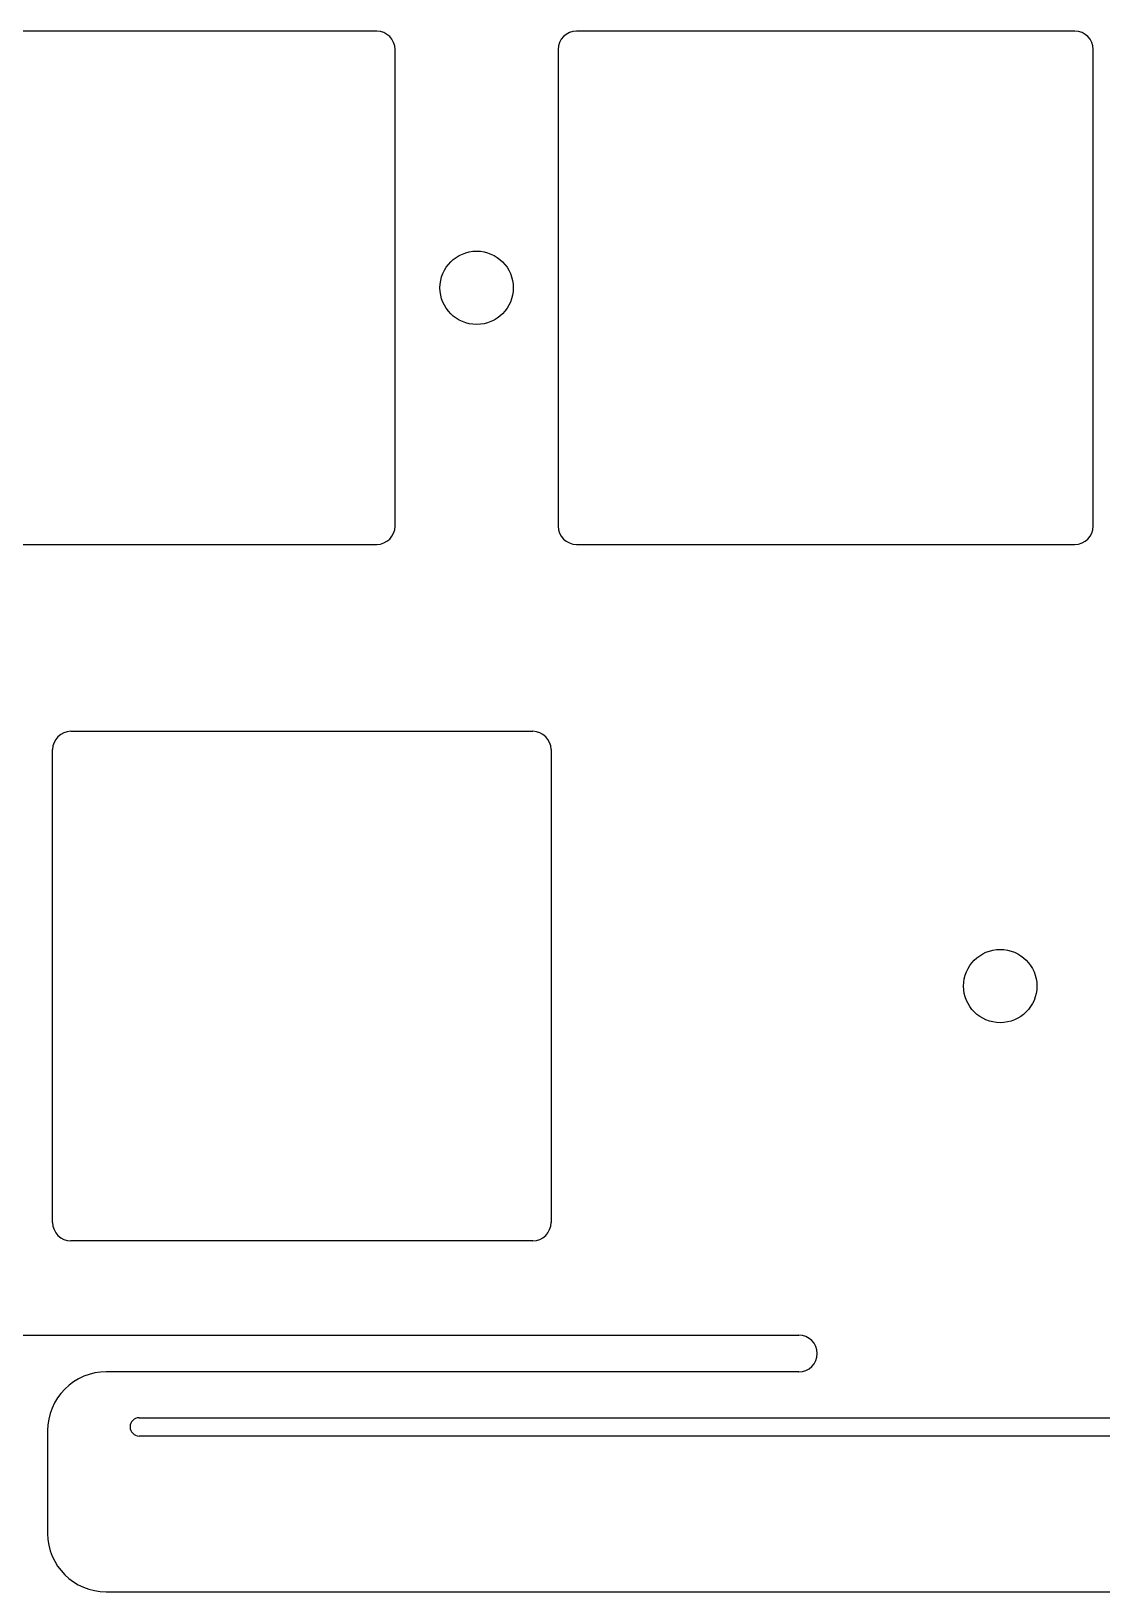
# Model space of a CAD drawing. Header units: millimetres. Extents: x -10 to 276, y -93 to 17.
# Drawn here: x 78.33 to 107.55, y -92.72 to -50.15 of the extents above; entities that cross this region are included whole.
import ezdxf

# ---------------------------------------------------------------- set-up
doc = ezdxf.new("R2010")
doc.units = ezdxf.units.MM
doc.layers.add('BLACK', color=7, linetype='CONTINUOUS')
doc.layers.add('Edge.Cuts', color=53, linetype='CONTINUOUS')

msp = doc.modelspace()

# ---------------------------------------------------------------- linework, layer by layer
at = {"layer": 'BLACK', "linetype": 'Continuous'}
for p, q in [((87.7625, -50.15), (74.1625, -50.15)), ((106.8125, -50.15), (93.2125, -50.15)), ((88.2625, -63.65), (88.2625, -50.65)), ((92.7125, -50.65), (92.7125, -63.65)), ((107.3125, -63.65), (107.3125, -50.65)), ((74.1625, -64.15), (87.7625, -64.15)), ((93.2125, -64.15), (106.8125, -64.15)), ((70.340975, -85.725), (99.2799, -85.725)), ((99.2799, -86.725), (80.379918, -86.725)), ((81.2799, -87.975), (126.2799, -87.975)), ((78.779918, -88.325), (78.779918, -91.132375)), ((126.2799, -88.475), (81.2799, -88.475)), ((80.3799, -92.725), (127.187489, -92.725))]:
    msp.add_line(p, q, dxfattribs=at)
at = {"layer": 'BLACK'}
msp.add_circle((90.4875, -57.15), 1, dxfattribs=at)
for centre, radius, start, end in [((87.7625, -50.65), 0.5, 0, 90), ((93.2125, -50.65), 0.5, 90, 180), ((106.8125, -50.65), 0.5, 0, 90), ((87.7625, -63.65), 0.5, 270, 0), ((93.2125, -63.65), 0.5, 180, 270), ((106.8125, -63.65), 0.5, 270, 0), ((99.2799, -86.225), 0.5, 270, 90), ((80.3799, -88.325), 1.599982, 89.9993554, 180), ((81.2799, -88.225), 0.25, 90, 270), ((80.3799, -91.125), 1.6, 180.2640988, 270)]:
    msp.add_arc(centre, radius, start, end, dxfattribs=at)
at = {"layer": 'Edge.Cuts', "linetype": 'CONTINUOUS'}
for p, q in [((79.4184, -69.25), (92.0184, -69.25)), ((78.9184, -82.65), (78.9184, -69.75)), ((92.5184, -69.75), (92.5184, -82.65)), ((92.0184, -83.15), (79.4184, -83.15))]:
    msp.add_line(p, q, dxfattribs=at)
at = {"layer": 'Edge.Cuts'}
msp.add_circle((104.775, -76.2), 1, dxfattribs=at)
for centre, start, end in [((79.418401, -69.750001), 90.0001146, 179.9998854), ((92.018399, -69.750001), 0.0001146, 89.9998854), ((79.418401, -82.649999), -179.9998854, -90.0001146), ((92.018399, -82.649999), -89.9998854, -0.0001146)]:
    msp.add_arc(centre, 0.500001, start, end, dxfattribs=at)

doc.saveas('drawing.dxf')
